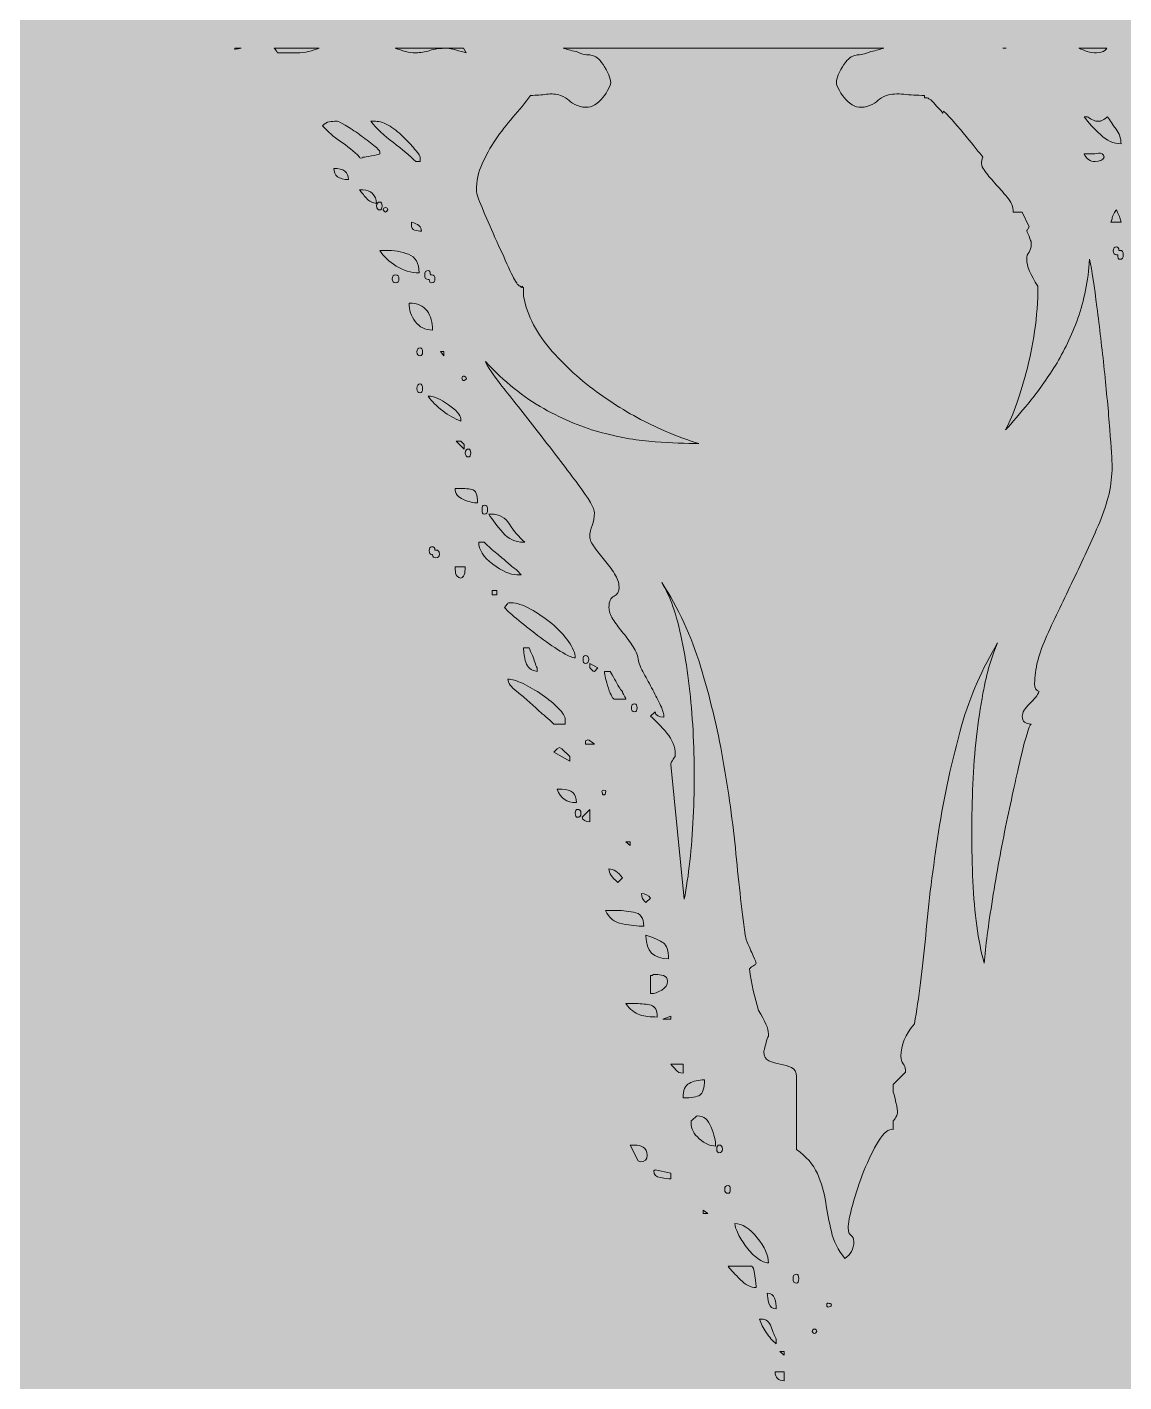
# Model space of a CAD drawing. Extents: x 885 to 2116, y -2379 to -620.
# Drawn here: x 1544.4 to 1630.4, y -784.7 to -678.5 of the extents above; entities that cross this region are included whole.
import ezdxf

# ---------------------------------------------------------------- set-up
doc = ezdxf.new("R2010")
doc.units = 0
doc.header["$MEASUREMENT"] = 0
doc.layers.add('Layer 1', color=7, linetype='Continuous')

# ---------------------------------------------------------------- blocks, each defined once
blk = doc.blocks.new('block 4')
at = {"layer": 'Layer 1', "true_color": 0x2e3543}
h = blk.add_hatch(color=159, dxfattribs=at)
h.dxf.hatch_style = 2
h.paths.add_polyline_path([(2116.11, -2379.24), (884.79, -2379.24), (884.79, -620.21), (2116.11, -620.21)])
blk = doc.blocks.new('block 3')
at = {"layer": 'Layer 1'}
blk.add_blockref('block 4', (0, 0), dxfattribs=at)
blk = doc.blocks.new('block 5')
at = {"layer": 'Layer 1', "lineweight": 0}
for points in [[(1577.11, -703.91), (1577.11, -704.26), (1576.85, -703.91), (1577.11, -703.91)], [(1578.7, -711.21), (1578.7, -711.57), (1578.08, -710.95), (1578.43, -710.95), (1578.7, -711.21)], [(1581.25, -722.66), (1581.25, -723.01), (1580.89, -723.01), (1580.89, -722.66), (1581.25, -722.66)], [(1585.82, -735.24), (1586, -735.07), (1586.18, -734.98), (1586.35, -735.07), (1586.97, -735.68), (1586.97, -736.04), (1585.74, -735.33), (1585.82, -735.24)], [(1591.72, -742.37), (1591.72, -742.64), (1591.37, -742.37), (1591.72, -742.37)], [(1594.27, -756.28), (1594.89, -756.02), (1594.89, -756.28), (1594.27, -756.28)], [(1597.79, -771.51), (1597.44, -771.51), (1597.44, -771.24), (1597.79, -771.51)], [(1603.43, -782.33), (1603.78, -782.33), (1603.78, -782.6), (1603.43, -782.33)]]:
    blk.add_lwpolyline(points, dxfattribs=at)
for points, knots in [([(2085.86, -929.01), (2085.63, -928.87), (2085.41, -928.75), (2085.18, -928.61), (2085.18, -928.61), (2085.18, -716.49), (2085.18, -716.49), (2085.18, -682.75), (2057.73, -655.31), (2024, -655.31), (2024, -655.31), (976.9, -655.31), (976.9, -655.31), (943.16, -655.31), (915.72, -682.75), (915.72, -716.49), (915.72, -716.49), (915.72, -928.61), (915.72, -928.61), (915.49, -928.75), (915.27, -928.87), (915.04, -929.01), (915.04, -929.01), (915.28, -929.05), (915.72, -929.14), (915.72, -929.14), (915.72, -2282.96), (915.72, -2282.96), (915.72, -2316.7), (943.16, -2344.14), (976.9, -2344.14), (976.9, -2344.14), (2024, -2344.14), (2024, -2344.14), (2057.73, -2344.14), (2085.18, -2316.7), (2085.18, -2282.96), (2085.18, -2282.96), (2085.18, -929.14), (2085.18, -929.14), (2085.62, -929.05), (2085.86, -929.01), (2085.86, -929.01)], [0, 0, 0, 0, 1, 1, 1, 2, 2, 2, 3, 3, 3, 4, 4, 4, 5, 5, 5, 6, 6, 6, 7, 7, 7, 8, 8, 8, 9, 9, 9, 10, 10, 10, 11, 11, 11, 12, 12, 12, 13, 13, 13, 14, 14, 14, 14]), ([(1560.74, -680.13), (1560.74, -680.13), (1561.22, -680.13), (1561.22, -680.13), (1561.06, -680.17), (1560.9, -680.19), (1560.74, -680.23), (1560.74, -680.23), (1560.74, -680.13), (1560.74, -680.13)], [0, 0, 0, 0, 1, 1, 1, 2, 2, 2, 3, 3, 3, 3]), ([(1567.34, -680.13), (1566.81, -680.35), (1566.24, -680.5), (1565.58, -680.5), (1565.58, -680.5), (1564.08, -680.5), (1564.08, -680.5), (1564, -680.34), (1563.91, -680.24), (1563.81, -680.13), (1563.81, -680.13), (1567.34, -680.13), (1567.34, -680.13)], [0, 0, 0, 0, 1, 1, 1, 2, 2, 2, 3, 3, 3, 4, 4, 4, 4]), ([(1578.87, -680.5), (1578.64, -680.44), (1578.36, -680.36), (1578.03, -680.28), (1577.71, -680.19), (1577.52, -680.15), (1577.46, -680.15), (1577.46, -680.15), (1577.11, -680.15), (1577.11, -680.15), (1576.76, -680.15), (1576.39, -680.21), (1576.01, -680.32), (1575.63, -680.44), (1575.26, -680.5), (1574.91, -680.5), (1574.37, -680.5), (1573.84, -680.35), (1573.3, -680.13), (1573.3, -680.13), (1578.64, -680.13), (1578.64, -680.13), (1578.64, -680.13), (1578.87, -680.5), (1578.87, -680.5)], [0, 0, 0, 0, 1, 1, 1, 2, 2, 2, 3, 3, 3, 4, 4, 4, 5, 5, 5, 6, 6, 6, 7, 7, 7, 8, 8, 8, 8]), ([(1623.76, -730.58), (1623.64, -730.87), (1623.39, -731.19), (1623.01, -731.55), (1622.63, -731.9), (1622.44, -732.22), (1622.44, -732.52), (1622.44, -732.93), (1622.67, -733.13), (1623.14, -733.13), (1622.97, -733.31), (1622.7, -734.14), (1622.35, -735.64), (1622, -737.14), (1621.62, -738.87), (1621.21, -740.83), (1620.8, -742.8), (1620.43, -744.81), (1620.11, -746.86), (1619.78, -748.92), (1619.56, -750.59), (1619.45, -751.88), (1618.98, -750.12), (1618.68, -747.98), (1618.57, -745.45), (1618.45, -742.93), (1618.45, -740.39), (1618.57, -737.84), (1618.68, -735.29), (1618.95, -732.91), (1619.36, -730.71), (1619.66, -729.08), (1620.05, -727.78), (1620.51, -726.77), (1619.32, -728.76), (1618.35, -730.9), (1617.69, -733.26), (1616.92, -735.99), (1616.32, -738.76), (1615.88, -741.58), (1615.44, -744.4), (1615.1, -747.11), (1614.87, -749.72), (1614.63, -752.33), (1614.34, -754.64), (1613.99, -756.63), (1613.28, -757.46), (1612.93, -758.31), (1612.93, -759.18), (1612.93, -759.42), (1612.99, -759.61), (1613.11, -759.76), (1613.23, -759.9), (1613.28, -760.07), (1613.28, -760.24), (1613.28, -760.24), (1613.28, -760.42), (1613.28, -760.42), (1613.28, -760.42), (1612.32, -761.38), (1612.32, -761.38), (1612.32, -761.38), (1612.32, -762), (1612.32, -762), (1612.37, -762.12), (1612.45, -762.38), (1612.54, -762.79), (1612.63, -763.2), (1612.67, -763.47), (1612.67, -763.59), (1612.67, -763.65), (1612.63, -763.76), (1612.54, -763.94), (1612.45, -764.12), (1612.37, -764.2), (1612.32, -764.2), (1612.32, -764.2), (1612.32, -764.91), (1612.32, -764.91), (1611.97, -764.85), (1611.58, -765.16), (1611.17, -765.83), (1610.76, -766.51), (1610.38, -767.28), (1610.03, -768.16), (1609.68, -769.04), (1609.38, -769.92), (1609.15, -770.8), (1608.91, -771.68), (1608.8, -772.3), (1608.8, -772.65), (1608.8, -772.94), (1608.87, -773.13), (1609.02, -773.22), (1609.16, -773.31), (1609.24, -773.47), (1609.24, -773.71), (1609.24, -774.29), (1609, -774.74), (1608.53, -775.03), (1608, -774.38), (1607.65, -773.68), (1607.48, -772.92), (1607.3, -772.15), (1607.15, -771.39), (1607.04, -770.63), (1606.92, -769.86), (1606.7, -769.12), (1606.38, -768.38), (1606.05, -767.65), (1605.51, -767.02), (1604.75, -766.49), (1604.75, -766.49), (1604.75, -760.77), (1604.75, -760.77), (1604.75, -760.42), (1604.62, -760.18), (1604.35, -760.07), (1604.09, -759.95), (1603.79, -759.86), (1603.47, -759.8), (1603.15, -759.74), (1602.86, -759.66), (1602.59, -759.54), (1602.33, -759.42), (1602.19, -759.18), (1602.19, -758.83), (1602.19, -758.77), (1602.24, -758.57), (1602.33, -758.22), (1602.42, -757.86), (1602.49, -757.66), (1602.55, -757.6), (1602.55, -757.6), (1602.55, -757.42), (1602.55, -757.42), (1602.55, -757.01), (1602.28, -756.4), (1601.76, -755.58), (1601.46, -754.58), (1601.23, -753.49), (1601.05, -752.32), (1601.17, -752.2), (1601.28, -752.11), (1601.4, -752.06), (1601.52, -752), (1601.58, -751.94), (1601.58, -751.88), (1601.58, -751.82), (1601.5, -751.63), (1601.36, -751.31), (1601.21, -750.99), (1601.02, -750.56), (1600.79, -750.03), (1600.49, -747.98), (1600.23, -745.73), (1600, -743.3), (1599.76, -740.86), (1599.42, -738.4), (1598.98, -735.9), (1598.54, -733.41), (1597.95, -730.98), (1597.22, -728.6), (1596.49, -726.22), (1595.48, -724.04), (1594.19, -722.04), (1594.83, -723.04), (1595.36, -724.55), (1595.77, -726.57), (1596.18, -728.6), (1596.46, -730.8), (1596.61, -733.18), (1596.75, -735.55), (1596.77, -737.97), (1596.65, -740.44), (1596.53, -742.9), (1596.3, -745.04), (1595.95, -746.86), (1595.95, -746.86), (1594.89, -736.3), (1594.89, -736.3), (1594.89, -736.24), (1594.93, -736.14), (1595.02, -735.99), (1595.11, -735.85), (1595.18, -735.74), (1595.24, -735.68), (1595.24, -735.68), (1595.24, -735.51), (1595.24, -735.51), (1595.24, -734.92), (1595.02, -734.37), (1594.58, -733.84), (1594.14, -733.31), (1593.71, -732.87), (1593.31, -732.52), (1593.31, -732.52), (1593.66, -732.16), (1593.66, -732.16), (1593.71, -732.46), (1593.95, -732.6), (1594.36, -732.6), (1594.36, -732.37), (1594.27, -732.06), (1594.1, -731.68), (1593.92, -731.3), (1593.71, -730.89), (1593.48, -730.45), (1593.25, -730.01), (1593.01, -729.58), (1592.78, -729.17), (1592.54, -728.76), (1592.4, -728.38), (1592.34, -728.03), (1592.28, -727.67), (1592.12, -727.31), (1591.85, -726.93), (1591.59, -726.54), (1591.33, -726.19), (1591.06, -725.87), (1590.8, -725.55), (1590.56, -725.23), (1590.36, -724.9), (1590.15, -724.58), (1590.05, -724.27), (1590.05, -723.98), (1590.05, -723.51), (1590.18, -723.22), (1590.45, -723.1), (1590.71, -722.98), (1590.84, -722.75), (1590.84, -722.39), (1590.84, -722.04), (1590.72, -721.69), (1590.49, -721.34), (1590.25, -720.99), (1589.99, -720.63), (1589.7, -720.28), (1589.4, -719.93), (1589.14, -719.59), (1588.91, -719.27), (1588.67, -718.95), (1588.55, -718.67), (1588.55, -718.43), (1588.55, -718.14), (1588.61, -717.85), (1588.73, -717.55), (1588.85, -717.26), (1588.91, -716.94), (1588.91, -716.58), (1588.91, -716.23), (1588.48, -715.48), (1587.63, -714.34), (1586.78, -713.2), (1585.84, -711.96), (1584.81, -710.64), (1583.79, -709.32), (1582.82, -708.09), (1581.91, -706.95), (1581, -705.8), (1580.48, -705.05), (1580.37, -704.7), (1581.83, -706.29), (1583.36, -707.52), (1584.94, -708.4), (1586.53, -709.28), (1588.05, -709.91), (1589.52, -710.29), (1590.99, -710.68), (1592.37, -710.91), (1593.66, -711), (1594.95, -711.08), (1596.09, -711.13), (1597.09, -711.13), (1596.39, -710.95), (1595.31, -710.54), (1593.88, -709.9), (1592.44, -709.25), (1591, -708.43), (1589.57, -707.43), (1588.13, -706.44), (1586.81, -705.26), (1585.6, -703.91), (1584.4, -702.56), (1583.65, -701.12), (1583.36, -699.6), (1583.36, -699.6), (1583.36, -698.89), (1583.36, -698.89), (1583.36, -698.89), (1583.27, -698.89), (1583.27, -698.89), (1583.27, -698.89), (1583.27, -698.81), (1583.27, -698.81), (1583.27, -698.81), (1583.18, -698.89), (1583.18, -698.89), (1583.12, -698.83), (1583.05, -698.78), (1582.96, -698.72), (1582.88, -698.66), (1582.83, -698.6), (1582.83, -698.54), (1582.71, -698.42), (1582.49, -698.01), (1582.17, -697.31), (1581.85, -696.6), (1581.5, -695.83), (1581.11, -694.97), (1580.73, -694.12), (1580.4, -693.35), (1580.1, -692.64), (1579.81, -691.94), (1579.66, -691.5), (1579.66, -691.32), (1579.66, -690.56), (1579.81, -689.86), (1580.1, -689.21), (1580.4, -688.57), (1580.75, -687.93), (1581.16, -687.32), (1581.57, -686.7), (1582.03, -686.12), (1582.52, -685.56), (1583.02, -685), (1583.48, -684.43), (1583.89, -683.84), (1584.36, -683.84), (1584.78, -683.81), (1585.16, -683.75), (1585.55, -683.7), (1585.91, -683.73), (1586.26, -683.84), (1586.56, -683.96), (1586.78, -684.09), (1586.92, -684.24), (1587.07, -684.39), (1587.29, -684.52), (1587.58, -684.63), (1588.17, -684.87), (1588.68, -684.81), (1589.12, -684.46), (1589.57, -684.11), (1589.9, -683.64), (1590.14, -683.05), (1590.25, -682.82), (1590.15, -682.4), (1589.83, -681.82), (1589.51, -681.23), (1589.2, -680.88), (1588.91, -680.76), (1588.85, -680.76), (1588.79, -680.75), (1588.73, -680.72), (1588.67, -680.69), (1588.61, -680.67), (1588.55, -680.67), (1588.49, -680.67), (1588.36, -680.66), (1588.16, -680.63), (1587.95, -680.6), (1587.73, -680.53), (1587.5, -680.41), (1587.03, -680.32), (1586.71, -680.22), (1586.47, -680.13), (1586.47, -680.13), (1611.59, -680.13), (1611.59, -680.13), (1611.34, -680.22), (1611.02, -680.32), (1610.56, -680.41), (1610.09, -680.59), (1609.73, -680.67), (1609.5, -680.67), (1609.44, -680.67), (1609.38, -680.69), (1609.33, -680.72), (1609.27, -680.75), (1609.21, -680.76), (1609.15, -680.76), (1608.85, -680.88), (1608.55, -681.23), (1608.22, -681.82), (1607.9, -682.4), (1607.8, -682.82), (1607.92, -683.05), (1608.15, -683.64), (1608.49, -684.11), (1608.93, -684.46), (1609.37, -684.81), (1609.88, -684.87), (1610.47, -684.63), (1610.76, -684.52), (1610.98, -684.39), (1611.13, -684.24), (1611.27, -684.09), (1611.49, -683.96), (1611.79, -683.84), (1612.2, -683.73), (1612.65, -683.7), (1613.15, -683.75), (1613.65, -683.81), (1614.19, -683.84), (1614.78, -683.84), (1614.78, -683.84), (1614.78, -684.02), (1614.78, -684.02), (1614.96, -684.02), (1615.07, -684.05), (1615.13, -684.11), (1615.31, -684.22), (1615.47, -684.37), (1615.62, -684.55), (1615.76, -684.72), (1615.92, -684.9), (1616.1, -685.07), (1616.1, -685.13), (1616.12, -685.16), (1616.15, -685.16), (1616.18, -685.16), (1616.19, -685.19), (1616.19, -685.25), (1616.19, -685.25), (1616.28, -685.07), (1616.28, -685.07), (1616.86, -685.66), (1617.45, -686.32), (1618.04, -687.06), (1618.62, -687.79), (1619.06, -688.33), (1619.36, -688.68), (1619.18, -689.03), (1619.21, -689.37), (1619.45, -689.69), (1619.68, -690.02), (1619.96, -690.35), (1620.28, -690.71), (1620.6, -691.06), (1620.93, -691.43), (1621.25, -691.81), (1621.57, -692.19), (1621.73, -692.59), (1621.73, -693), (1621.73, -693), (1622.44, -693), (1622.44, -693), (1622.44, -693), (1622.97, -694.14), (1622.97, -694.14), (1622.97, -694.14), (1622.88, -694.32), (1622.88, -694.32), (1622.88, -694.38), (1622.85, -694.4), (1622.79, -694.4), (1622.79, -694.46), (1622.85, -694.63), (1622.97, -694.89), (1623.08, -695.15), (1623.14, -695.31), (1623.14, -695.37), (1623.14, -695.37), (1623.14, -695.55), (1623.14, -695.55), (1623.14, -695.78), (1623.08, -695.97), (1622.97, -696.12), (1622.85, -696.27), (1622.79, -696.46), (1622.79, -696.69), (1622.79, -697.22), (1623.08, -697.92), (1623.67, -698.81), (1623.67, -699.98), (1623.58, -701.15), (1623.41, -702.33), (1623.23, -703.5), (1623.01, -704.59), (1622.75, -705.58), (1622.48, -706.58), (1622.2, -707.48), (1621.91, -708.27), (1621.62, -709.06), (1621.35, -709.66), (1621.12, -710.07), (1621.65, -709.49), (1622.26, -708.77), (1622.97, -707.91), (1623.67, -707.06), (1624.36, -706.1), (1625.04, -705.01), (1625.71, -703.92), (1626.3, -702.69), (1626.8, -701.31), (1627.29, -699.93), (1627.6, -698.4), (1627.72, -696.69), (1627.9, -697.57), (1628.09, -698.82), (1628.29, -700.43), (1628.5, -702.05), (1628.69, -703.69), (1628.87, -705.36), (1629.04, -707.03), (1629.19, -708.59), (1629.3, -710.03), (1629.42, -711.47), (1629.48, -712.45), (1629.48, -712.98), (1629.48, -714.33), (1629.16, -715.76), (1628.51, -717.29), (1627.87, -718.82), (1627.18, -720.33), (1626.44, -721.82), (1625.71, -723.32), (1625.02, -724.77), (1624.37, -726.18), (1623.73, -727.59), (1623.41, -728.85), (1623.41, -729.96), (1623.41, -730.32), (1623.52, -730.52), (1623.76, -730.58)], [0, 0, 0, 0, 1, 1, 1, 2, 2, 2, 3, 3, 3, 4, 4, 4, 5, 5, 5, 6, 6, 6, 7, 7, 7, 8, 8, 8, 9, 9, 9, 10, 10, 10, 11, 11, 11, 12, 12, 12, 13, 13, 13, 14, 14, 14, 15, 15, 15, 16, 16, 16, 17, 17, 17, 18, 18, 18, 19, 19, 19, 20, 20, 20, 21, 21, 21, 22, 22, 22, 23, 23, 23, 24, 24, 24, 25, 25, 25, 26, 26, 26, 27, 27, 27, 28, 28, 28, 29, 29, 29, 30, 30, 30, 31, 31, 31, 32, 32, 32, 33, 33, 33, 34, 34, 34, 35, 35, 35, 36, 36, 36, 37, 37, 37, 38, 38, 38, 39, 39, 39, 40, 40, 40, 41, 41, 41, 42, 42, 42, 43, 43, 43, 44, 44, 44, 45, 45, 45, 46, 46, 46, 47, 47, 47, 48, 48, 48, 49, 49, 49, 50, 50, 50, 51, 51, 51, 52, 52, 52, 53, 53, 53, 54, 54, 54, 55, 55, 55, 56, 56, 56, 57, 57, 57, 58, 58, 58, 59, 59, 59, 60, 60, 60, 61, 61, 61, 62, 62, 62, 63, 63, 63, 64, 64, 64, 65, 65, 65, 66, 66, 66, 67, 67, 67, 68, 68, 68, 69, 69, 69, 70, 70, 70, 71, 71, 71, 72, 72, 72, 73, 73, 73, 74, 74, 74, 75, 75, 75, 76, 76, 76, 77, 77, 77, 78, 78, 78, 79, 79, 79, 80, 80, 80, 81, 81, 81, 82, 82, 82, 83, 83, 83, 84, 84, 84, 85, 85, 85, 86, 86, 86, 87, 87, 87, 88, 88, 88, 89, 89, 89, 90, 90, 90, 91, 91, 91, 92, 92, 92, 93, 93, 93, 94, 94, 94, 95, 95, 95, 96, 96, 96, 97, 97, 97, 98, 98, 98, 99, 99, 99, 100, 100, 100, 101, 101, 101, 102, 102, 102, 103, 103, 103, 104, 104, 104, 105, 105, 105, 106, 106, 106, 107, 107, 107, 108, 108, 108, 109, 109, 109, 110, 110, 110, 111, 111, 111, 112, 112, 112, 113, 113, 113, 114, 114, 114, 115, 115, 115, 116, 116, 116, 117, 117, 117, 118, 118, 118, 119, 119, 119, 120, 120, 120, 121, 121, 121, 122, 122, 122, 123, 123, 123, 124, 124, 124, 125, 125, 125, 126, 126, 126, 127, 127, 127, 128, 128, 128, 129, 129, 129, 130, 130, 130, 131, 131, 131, 132, 132, 132, 133, 133, 133, 134, 134, 134, 135, 135, 135, 136, 136, 136, 137, 137, 137, 138, 138, 138, 139, 139, 139, 140, 140, 140, 141, 141, 141, 142, 142, 142, 143, 143, 143, 144, 144, 144, 145, 145, 145, 146, 146, 146, 147, 147, 147, 148, 148, 148, 149, 149, 149, 150, 150, 150, 151, 151, 151, 152, 152, 152, 153, 153, 153, 154, 154, 154, 155, 155, 155, 156, 156, 156, 157, 157, 157, 158, 158, 158, 159, 159, 159, 160, 160, 160, 161, 161, 161, 162, 162, 162, 163, 163, 163, 164, 164, 164, 165, 165, 165, 166, 166, 166, 167, 167, 167, 168, 168, 168, 169, 169, 169, 170, 170, 170, 171, 171, 171, 172, 172, 172, 173, 173, 173, 174, 174, 174, 175, 175, 175, 175]), ([(1620.91, -680.13), (1620.91, -680.13), (1621.17, -680.13), (1621.17, -680.13), (1621.12, -680.13), (1621.08, -680.15), (1621.03, -680.15), (1620.98, -680.15), (1620.96, -680.13), (1620.91, -680.13)], [0, 0, 0, 0, 1, 1, 1, 2, 2, 2, 3, 3, 3, 3]), ([(1628.91, -680.32), (1628.76, -680.44), (1628.54, -680.5), (1628.25, -680.5), (1627.75, -680.5), (1627.31, -680.35), (1626.88, -680.13), (1626.88, -680.13), (1629.08, -680.13), (1629.08, -680.13), (1629.02, -680.2), (1628.96, -680.28), (1628.91, -680.32)], [0, 0, 0, 0, 1, 1, 1, 2, 2, 2, 3, 3, 3, 4, 4, 4, 4]), ([(1569.01, -687.45), (1568.49, -687.1), (1568.01, -686.69), (1567.61, -686.22), (1567.78, -686.04), (1567.96, -685.94), (1568.13, -685.91), (1568.31, -685.88), (1568.51, -685.87), (1568.75, -685.87), (1568.81, -685.87), (1569.01, -685.97), (1569.37, -686.17), (1569.72, -686.38), (1570.1, -686.63), (1570.51, -686.92), (1570.92, -687.22), (1571.29, -687.49), (1571.61, -687.76), (1571.93, -688.02), (1572.09, -688.18), (1572.09, -688.24), (1572.09, -688.24), (1572.09, -688.42), (1572.09, -688.42), (1571.98, -688.48), (1571.76, -688.54), (1571.43, -688.59), (1571.11, -688.65), (1570.89, -688.68), (1570.77, -688.68), (1570.77, -688.74), (1570.71, -688.77), (1570.6, -688.77), (1570.54, -688.77), (1570.51, -688.74), (1570.51, -688.68), (1570.04, -688.21), (1569.54, -687.8), (1569.01, -687.45)], [0, 0, 0, 0, 1, 1, 1, 2, 2, 2, 3, 3, 3, 4, 4, 4, 5, 5, 5, 6, 6, 6, 7, 7, 7, 8, 8, 8, 9, 9, 9, 10, 10, 10, 11, 11, 11, 12, 12, 12, 13, 13, 13, 13]), ([(1571.39, -685.87), (1571.39, -685.87), (1571.74, -685.87), (1571.74, -685.87), (1572.09, -685.87), (1572.47, -686), (1572.89, -686.26), (1573.29, -686.53), (1573.68, -686.83), (1574.03, -687.19), (1574.38, -687.54), (1574.67, -687.86), (1574.91, -688.16), (1575.14, -688.45), (1575.26, -688.63), (1575.26, -688.68), (1575.26, -688.68), (1575.26, -689.03), (1575.26, -689.03), (1575.26, -689.03), (1574.91, -689.03), (1574.91, -689.03), (1574.44, -688.57), (1573.85, -688.07), (1573.15, -687.54), (1572.44, -687.01), (1571.86, -686.45), (1571.39, -685.87)], [0, 0, 0, 0, 1, 1, 1, 2, 2, 2, 3, 3, 3, 4, 4, 4, 5, 5, 5, 6, 6, 6, 7, 7, 7, 8, 8, 8, 9, 9, 9, 9]), ([(1627.28, -685.51), (1627.28, -685.51), (1627.54, -685.51), (1627.54, -685.51), (1627.6, -685.57), (1627.72, -685.64), (1627.9, -685.73), (1628.07, -685.82), (1628.19, -685.87), (1628.25, -685.87), (1628.25, -685.87), (1628.51, -685.87), (1628.51, -685.87), (1628.57, -685.87), (1628.67, -685.82), (1628.82, -685.73), (1628.97, -685.64), (1629.07, -685.57), (1629.13, -685.51), (1629.3, -685.81), (1629.52, -686.13), (1629.79, -686.48), (1630.05, -686.83), (1630.18, -687.22), (1630.18, -687.63), (1629.6, -687.63), (1629.05, -687.39), (1628.56, -686.92), (1628.06, -686.45), (1627.63, -685.98), (1627.28, -685.51)], [0, 0, 0, 0, 1, 1, 1, 2, 2, 2, 3, 3, 3, 4, 4, 4, 5, 5, 5, 6, 6, 6, 7, 7, 7, 8, 8, 8, 9, 9, 9, 10, 10, 10, 10]), ([(1627.9, -688.42), (1628.01, -688.42), (1628.19, -688.41), (1628.42, -688.38), (1628.66, -688.35), (1628.81, -688.45), (1628.87, -688.68), (1628.75, -688.92), (1628.51, -689.03), (1628.16, -689.03), (1627.75, -689.03), (1627.46, -688.83), (1627.28, -688.42), (1627.28, -688.42), (1627.9, -688.42), (1627.9, -688.42)], [0, 0, 0, 0, 1, 1, 1, 2, 2, 2, 3, 3, 3, 4, 4, 4, 5, 5, 5, 5]), ([(1569.63, -690.44), (1568.87, -690.44), (1568.49, -690.15), (1568.49, -689.56), (1569.25, -689.56), (1569.63, -689.86), (1569.63, -690.44)], [0, 0, 0, 0, 1, 1, 1, 2, 2, 2, 2]), ([(1570.77, -691.24), (1571.07, -691.24), (1571.32, -691.34), (1571.52, -691.54), (1571.73, -691.75), (1571.83, -692), (1571.83, -692.29), (1571.53, -692.29), (1571.27, -692.16), (1571.04, -691.9), (1570.8, -691.63), (1570.63, -691.41), (1570.51, -691.24), (1570.51, -691.24), (1570.77, -691.24), (1570.77, -691.24)], [0, 0, 0, 0, 1, 1, 1, 2, 2, 2, 3, 3, 3, 4, 4, 4, 5, 5, 5, 5]), ([(1572.09, -692.2), (1572.21, -692.2), (1572.27, -692.31), (1572.27, -692.51), (1572.27, -692.72), (1572.21, -692.82), (1572.09, -692.82), (1571.92, -692.82), (1571.83, -692.72), (1571.83, -692.51), (1571.83, -692.31), (1571.92, -692.2), (1572.09, -692.2)], [0, 0, 0, 0, 1, 1, 1, 2, 2, 2, 3, 3, 3, 4, 4, 4, 4]), ([(1572.71, -692.82), (1572.59, -693.06), (1572.47, -693.06), (1572.36, -692.82), (1572.36, -692.7), (1572.41, -692.64), (1572.53, -692.64), (1572.65, -692.64), (1572.71, -692.7), (1572.71, -692.82)], [0, 0, 0, 0, 1, 1, 1, 2, 2, 2, 3, 3, 3, 3]), ([(1629.39, -693.79), (1629.39, -693.79), (1629.48, -693.52), (1629.48, -693.52), (1629.48, -693.41), (1629.52, -693.27), (1629.61, -693.13), (1629.7, -692.98), (1629.77, -692.88), (1629.83, -692.82), (1629.83, -692.88), (1629.88, -692.98), (1629.96, -693.13), (1630.05, -693.27), (1630.1, -693.41), (1630.1, -693.52), (1630.1, -693.52), (1630.18, -693.79), (1630.18, -693.79), (1630.18, -693.79), (1629.39, -693.79), (1629.39, -693.79)], [0, 0, 0, 0, 1, 1, 1, 2, 2, 2, 3, 3, 3, 4, 4, 4, 5, 5, 5, 6, 6, 6, 7, 7, 7, 7]), ([(1574.56, -693.79), (1575.09, -693.91), (1575.35, -694.14), (1575.35, -694.49), (1575.17, -694.49), (1575, -694.46), (1574.82, -694.4), (1574.65, -694.35), (1574.56, -694.2), (1574.56, -693.96), (1574.56, -693.96), (1574.56, -693.79), (1574.56, -693.79)], [0, 0, 0, 0, 1, 1, 1, 2, 2, 2, 3, 3, 3, 4, 4, 4, 4]), ([(1629.83, -695.72), (1629.95, -695.72), (1630.01, -695.81), (1630.01, -695.99), (1630.01, -695.99), (1630.1, -695.99), (1630.1, -695.99), (1630.27, -695.99), (1630.36, -696.11), (1630.36, -696.34), (1630.36, -696.58), (1630.27, -696.69), (1630.1, -696.69), (1629.98, -696.69), (1629.92, -696.58), (1629.92, -696.34), (1629.92, -696.34), (1629.83, -696.34), (1629.83, -696.34), (1629.66, -696.34), (1629.57, -696.24), (1629.57, -696.03), (1629.57, -695.83), (1629.66, -695.72), (1629.83, -695.72)], [0, 0, 0, 0, 1, 1, 1, 2, 2, 2, 3, 3, 3, 4, 4, 4, 5, 5, 5, 6, 6, 6, 7, 7, 7, 8, 8, 8, 8]), ([(1573.37, -697.22), (1572.81, -696.87), (1572.39, -696.46), (1572.09, -695.99), (1572.09, -695.99), (1572.53, -695.99), (1572.53, -695.99), (1573.18, -695.99), (1573.78, -696.09), (1574.34, -696.3), (1574.89, -696.5), (1575.17, -696.99), (1575.17, -697.75), (1574.53, -697.75), (1573.93, -697.57), (1573.37, -697.22)], [0, 0, 0, 0, 1, 1, 1, 2, 2, 2, 3, 3, 3, 4, 4, 4, 5, 5, 5, 5]), ([(1576.41, -698.23), (1576.41, -698.44), (1576.32, -698.54), (1576.14, -698.54), (1576.02, -698.54), (1575.97, -698.45), (1575.97, -698.28), (1575.97, -698.28), (1575.88, -698.28), (1575.88, -698.28), (1575.7, -698.28), (1575.61, -698.16), (1575.61, -697.92), (1575.61, -697.69), (1575.7, -697.57), (1575.88, -697.57), (1575.99, -697.57), (1576.05, -697.69), (1576.05, -697.92), (1576.05, -697.92), (1576.14, -697.92), (1576.14, -697.92), (1576.32, -697.92), (1576.41, -698.03), (1576.41, -698.23)], [0, 0, 0, 0, 1, 1, 1, 2, 2, 2, 3, 3, 3, 4, 4, 4, 5, 5, 5, 6, 6, 6, 7, 7, 7, 8, 8, 8, 8]), ([(1573.59, -698.23), (1573.59, -698.44), (1573.5, -698.54), (1573.33, -698.54), (1573.15, -698.54), (1573.06, -698.44), (1573.06, -698.23), (1573.06, -698.03), (1573.15, -697.92), (1573.33, -697.92), (1573.5, -697.92), (1573.59, -698.03), (1573.59, -698.23)], [0, 0, 0, 0, 1, 1, 1, 2, 2, 2, 3, 3, 3, 4, 4, 4, 4]), ([(1574.87, -701.58), (1574.54, -701.14), (1574.38, -700.65), (1574.38, -700.12), (1575.03, -700.12), (1575.5, -700.33), (1575.79, -700.74), (1576.08, -701.15), (1576.23, -701.65), (1576.23, -702.24), (1575.64, -702.24), (1575.19, -702.02), (1574.87, -701.58)], [0, 0, 0, 0, 1, 1, 1, 2, 2, 2, 3, 3, 3, 4, 4, 4, 4]), ([(1575.26, -704.26), (1575.09, -704.26), (1575, -704.16), (1575, -703.96), (1575, -703.75), (1575.09, -703.64), (1575.26, -703.64), (1575.38, -703.64), (1575.44, -703.75), (1575.44, -703.96), (1575.44, -704.16), (1575.38, -704.26), (1575.26, -704.26)], [0, 0, 0, 0, 1, 1, 1, 2, 2, 2, 3, 3, 3, 4, 4, 4, 4]), ([(1578.52, -706.02), (1578.52, -705.91), (1578.58, -705.85), (1578.7, -705.85), (1578.93, -705.97), (1578.93, -706.08), (1578.7, -706.2), (1578.58, -706.2), (1578.52, -706.14), (1578.52, -706.02)], [0, 0, 0, 0, 1, 1, 1, 2, 2, 2, 3, 3, 3, 3]), ([(1575.44, -706.82), (1575.44, -707.05), (1575.38, -707.17), (1575.26, -707.17), (1575.09, -707.17), (1575, -707.05), (1575, -706.82), (1575, -706.58), (1575.09, -706.46), (1575.26, -706.46), (1575.38, -706.46), (1575.44, -706.58), (1575.44, -706.82)], [0, 0, 0, 0, 1, 1, 1, 2, 2, 2, 3, 3, 3, 4, 4, 4, 4]), ([(1575.88, -707.43), (1575.88, -707.43), (1576.05, -707.43), (1576.05, -707.43), (1576.35, -707.43), (1576.82, -707.65), (1577.46, -708.09), (1578.11, -708.53), (1578.43, -708.9), (1578.43, -709.19), (1578.43, -709.19), (1578.43, -709.37), (1578.43, -709.37), (1577.96, -709.19), (1577.49, -708.93), (1577.02, -708.58), (1576.55, -708.22), (1576.17, -707.84), (1575.88, -707.43)], [0, 0, 0, 0, 1, 1, 1, 2, 2, 2, 3, 3, 3, 4, 4, 4, 5, 5, 5, 6, 6, 6, 6]), ([(1579.05, -711.57), (1579.16, -711.57), (1579.22, -711.67), (1579.22, -711.87), (1579.22, -712.08), (1579.16, -712.19), (1579.05, -712.19), (1578.87, -712.19), (1578.78, -712.08), (1578.78, -711.87), (1578.78, -711.67), (1578.87, -711.57), (1579.05, -711.57)], [0, 0, 0, 0, 1, 1, 1, 2, 2, 2, 3, 3, 3, 4, 4, 4, 4]), ([(1578.65, -715.53), (1578.21, -715.35), (1577.99, -715.06), (1577.99, -714.65), (1578.58, -714.65), (1579.02, -714.68), (1579.31, -714.74), (1579.6, -714.8), (1579.75, -715.15), (1579.75, -715.79), (1579.46, -715.79), (1579.09, -715.71), (1578.65, -715.53)], [0, 0, 0, 0, 1, 1, 1, 2, 2, 2, 3, 3, 3, 4, 4, 4, 4]), ([(1580.1, -716.32), (1580.1, -716.09), (1580.16, -715.97), (1580.28, -715.97), (1580.46, -715.97), (1580.54, -716.09), (1580.54, -716.32), (1580.54, -716.56), (1580.46, -716.67), (1580.28, -716.67), (1580.16, -716.67), (1580.1, -716.56), (1580.1, -716.32)], [0, 0, 0, 0, 1, 1, 1, 2, 2, 2, 3, 3, 3, 4, 4, 4, 4]), ([(1580.63, -716.67), (1580.63, -716.67), (1580.81, -716.67), (1580.81, -716.67), (1581.45, -716.67), (1581.94, -716.94), (1582.26, -717.47), (1582.58, -717.99), (1582.98, -718.46), (1583.45, -718.87), (1583.45, -718.87), (1583.36, -718.87), (1583.36, -718.87), (1582.71, -718.87), (1582.17, -718.62), (1581.73, -718.12), (1581.29, -717.63), (1580.92, -717.14), (1580.63, -716.67)], [0, 0, 0, 0, 1, 1, 1, 2, 2, 2, 3, 3, 3, 4, 4, 4, 5, 5, 5, 6, 6, 6, 6]), ([(1580.94, -720.59), (1580.21, -720.03), (1579.84, -719.46), (1579.84, -718.87), (1579.84, -718.87), (1580.28, -718.87), (1580.28, -718.87), (1580.63, -719.23), (1580.95, -719.52), (1581.25, -719.75), (1581.54, -719.99), (1581.83, -720.24), (1582.13, -720.5), (1582.42, -720.76), (1582.66, -720.96), (1582.83, -721.07), (1582.83, -721.07), (1583.18, -721.43), (1583.18, -721.43), (1583.18, -721.43), (1582.83, -721.43), (1582.83, -721.43), (1582.3, -721.43), (1581.67, -721.15), (1580.94, -720.59)], [0, 0, 0, 0, 1, 1, 1, 2, 2, 2, 3, 3, 3, 4, 4, 4, 5, 5, 5, 6, 6, 6, 7, 7, 7, 8, 8, 8, 8]), ([(1576.76, -719.8), (1576.76, -720), (1576.67, -720.1), (1576.49, -720.1), (1576.32, -720.1), (1576.23, -720.02), (1576.23, -719.84), (1576.23, -719.84), (1576.14, -719.84), (1576.14, -719.84), (1576.02, -719.84), (1575.97, -719.74), (1575.97, -719.53), (1575.97, -719.33), (1576.02, -719.23), (1576.14, -719.23), (1576.32, -719.23), (1576.41, -719.31), (1576.41, -719.49), (1576.41, -719.49), (1576.49, -719.49), (1576.49, -719.49), (1576.67, -719.49), (1576.76, -719.59), (1576.76, -719.8)], [0, 0, 0, 0, 1, 1, 1, 2, 2, 2, 3, 3, 3, 4, 4, 4, 5, 5, 5, 6, 6, 6, 7, 7, 7, 8, 8, 8, 8]), ([(1578.78, -720.81), (1578.78, -720.93), (1578.77, -721.09), (1578.74, -721.29), (1578.71, -721.5), (1578.61, -721.63), (1578.43, -721.69), (1578.2, -721.63), (1578.06, -721.5), (1578.03, -721.29), (1578, -721.09), (1577.99, -720.93), (1577.99, -720.81), (1577.99, -720.81), (1578.78, -720.81), (1578.78, -720.81)], [0, 0, 0, 0, 1, 1, 1, 2, 2, 2, 3, 3, 3, 4, 4, 4, 5, 5, 5, 5]), ([(1582.04, -723.76), (1582.1, -723.67), (1582.16, -723.62), (1582.22, -723.62), (1582.22, -723.62), (1582.39, -723.62), (1582.39, -723.62), (1582.8, -723.62), (1583.3, -723.79), (1583.89, -724.11), (1584.47, -724.43), (1585.03, -724.81), (1585.56, -725.25), (1586.09, -725.69), (1586.53, -726.16), (1586.88, -726.66), (1587.23, -727.16), (1587.41, -727.59), (1587.41, -727.94), (1587.17, -727.94), (1586.78, -727.76), (1586.22, -727.41), (1585.66, -727.06), (1585.08, -726.65), (1584.46, -726.18), (1583.84, -725.71), (1583.29, -725.27), (1582.79, -724.86), (1582.29, -724.45), (1581.98, -724.15), (1581.86, -723.98), (1581.92, -723.92), (1581.98, -723.85), (1582.04, -723.76)], [0, 0, 0, 0, 1, 1, 1, 2, 2, 2, 3, 3, 3, 4, 4, 4, 5, 5, 5, 6, 6, 6, 7, 7, 7, 8, 8, 8, 9, 9, 9, 10, 10, 10, 11, 11, 11, 11]), ([(1584.42, -728.73), (1584.42, -728.73), (1584.42, -729), (1584.42, -729), (1583.95, -728.94), (1583.65, -728.7), (1583.53, -728.29), (1583.42, -727.88), (1583.36, -727.5), (1583.36, -727.15), (1583.36, -727.15), (1583.8, -727.15), (1583.8, -727.15), (1583.86, -727.32), (1583.95, -727.53), (1584.06, -727.76), (1584.12, -727.94), (1584.18, -728.11), (1584.24, -728.29), (1584.3, -728.47), (1584.36, -728.62), (1584.42, -728.73)], [0, 0, 0, 0, 1, 1, 1, 2, 2, 2, 3, 3, 3, 4, 4, 4, 5, 5, 5, 6, 6, 6, 7, 7, 7, 7]), ([(1588.02, -728.07), (1588.02, -727.86), (1588.08, -727.76), (1588.2, -727.76), (1588.38, -727.76), (1588.46, -727.86), (1588.46, -728.07), (1588.46, -728.28), (1588.38, -728.38), (1588.2, -728.38), (1588.08, -728.38), (1588.02, -728.28), (1588.02, -728.07)], [0, 0, 0, 0, 1, 1, 1, 2, 2, 2, 3, 3, 3, 4, 4, 4, 4]), ([(1588.73, -728.91), (1588.73, -728.91), (1588.55, -728.73), (1588.55, -728.73), (1588.55, -728.73), (1588.55, -728.38), (1588.55, -728.38), (1588.55, -728.38), (1589.17, -728.73), (1589.17, -728.73), (1589.17, -728.73), (1588.91, -729), (1588.91, -729), (1588.85, -729), (1588.79, -728.96), (1588.73, -728.91)], [0, 0, 0, 0, 1, 1, 1, 2, 2, 2, 3, 3, 3, 4, 4, 4, 5, 5, 5, 5]), ([(1583.32, -729.96), (1583.81, -730.2), (1584.31, -730.49), (1584.81, -730.84), (1585.31, -731.19), (1585.74, -731.55), (1586.09, -731.9), (1586.44, -732.25), (1586.62, -732.54), (1586.62, -732.78), (1586.62, -732.78), (1586.62, -733.13), (1586.62, -733.13), (1586.62, -733.13), (1585.74, -733.13), (1585.74, -733.13), (1585.27, -732.72), (1584.88, -732.38), (1584.59, -732.12), (1584.3, -731.85), (1583.99, -731.58), (1583.67, -731.28), (1583.34, -730.99), (1583.07, -730.76), (1582.83, -730.58), (1582.36, -730.23), (1582.13, -729.91), (1582.13, -729.61), (1582.42, -729.61), (1582.82, -729.73), (1583.32, -729.96)], [0, 0, 0, 0, 1, 1, 1, 2, 2, 2, 3, 3, 3, 4, 4, 4, 5, 5, 5, 6, 6, 6, 7, 7, 7, 8, 8, 8, 9, 9, 9, 10, 10, 10, 10]), ([(1590.49, -731.19), (1590.37, -731.19), (1590.21, -730.9), (1590, -730.32), (1589.8, -729.73), (1589.7, -729.29), (1589.7, -729), (1589.7, -729), (1590.14, -729), (1590.14, -729), (1590.25, -729.17), (1590.37, -729.38), (1590.49, -729.61), (1590.72, -730.08), (1590.93, -730.4), (1591.1, -730.58), (1591.1, -730.64), (1591.15, -730.74), (1591.24, -730.89), (1591.33, -731.03), (1591.37, -731.14), (1591.37, -731.19), (1591.37, -731.19), (1590.49, -731.19), (1590.49, -731.19)], [0, 0, 0, 0, 1, 1, 1, 2, 2, 2, 3, 3, 3, 4, 4, 4, 5, 5, 5, 6, 6, 6, 7, 7, 7, 8, 8, 8, 8]), ([(1591.81, -731.85), (1591.81, -731.65), (1591.9, -731.55), (1592.07, -731.55), (1592.19, -731.55), (1592.25, -731.65), (1592.25, -731.85), (1592.25, -732.06), (1592.19, -732.16), (1592.07, -732.16), (1591.9, -732.16), (1591.81, -732.06), (1591.81, -731.85)], [0, 0, 0, 0, 1, 1, 1, 2, 2, 2, 3, 3, 3, 4, 4, 4, 4]), ([(1588.2, -734.71), (1588.2, -734.71), (1588.2, -734.45), (1588.2, -734.45), (1588.2, -734.45), (1588.38, -734.37), (1588.38, -734.37), (1588.49, -734.37), (1588.55, -734.39), (1588.55, -734.45), (1588.61, -734.45), (1588.73, -734.54), (1588.91, -734.71), (1588.91, -734.71), (1588.2, -734.71), (1588.2, -734.71)], [0, 0, 0, 0, 1, 1, 1, 2, 2, 2, 3, 3, 3, 4, 4, 4, 5, 5, 5, 5]), ([(1586.35, -738.24), (1587.11, -738.24), (1587.5, -738.59), (1587.5, -739.29), (1586.73, -739.29), (1586.23, -738.94), (1586, -738.24), (1586, -738.24), (1586.35, -738.24), (1586.35, -738.24)], [0, 0, 0, 0, 1, 1, 1, 2, 2, 2, 3, 3, 3, 3]), ([(1589.79, -738.5), (1589.79, -738.62), (1589.74, -738.68), (1589.65, -738.68), (1589.57, -738.68), (1589.52, -738.62), (1589.52, -738.5), (1589.46, -738.38), (1589.51, -738.32), (1589.65, -738.32), (1589.8, -738.32), (1589.84, -738.38), (1589.79, -738.5)], [0, 0, 0, 0, 1, 1, 1, 2, 2, 2, 3, 3, 3, 4, 4, 4, 4]), ([(1587.58, -739.82), (1587.76, -739.82), (1587.85, -739.92), (1587.85, -740.13), (1587.85, -740.33), (1587.76, -740.44), (1587.58, -740.44), (1587.47, -740.44), (1587.41, -740.33), (1587.41, -740.13), (1587.41, -739.92), (1587.47, -739.82), (1587.58, -739.82)], [0, 0, 0, 0, 1, 1, 1, 2, 2, 2, 3, 3, 3, 4, 4, 4, 4]), ([(1588.55, -739.82), (1588.55, -739.82), (1588.55, -740.79), (1588.55, -740.79), (1588.2, -740.79), (1587.99, -740.67), (1587.94, -740.44), (1587.94, -740.44), (1588.55, -739.82), (1588.55, -739.82)], [0, 0, 0, 0, 1, 1, 1, 2, 2, 2, 3, 3, 3, 3]), ([(1591.1, -745.19), (1591.1, -745.19), (1590.75, -745.54), (1590.75, -745.54), (1590.28, -745.19), (1590.05, -744.84), (1590.05, -744.49), (1590.4, -744.49), (1590.75, -744.72), (1591.1, -745.19)], [0, 0, 0, 0, 1, 1, 1, 2, 2, 2, 3, 3, 3, 3]), ([(1592.95, -747.13), (1592.72, -746.95), (1592.6, -746.72), (1592.6, -746.42), (1592.89, -746.42), (1593.13, -746.54), (1593.31, -746.77), (1593.31, -746.77), (1592.95, -747.13), (1592.95, -747.13)], [0, 0, 0, 0, 1, 1, 1, 2, 2, 2, 3, 3, 3, 3]), ([(1590.49, -747.74), (1590.96, -747.74), (1591.46, -747.79), (1591.98, -747.88), (1592.51, -747.96), (1592.78, -748.33), (1592.78, -748.98), (1592.31, -748.98), (1591.75, -748.92), (1591.1, -748.8), (1590.46, -748.68), (1590.02, -748.33), (1589.79, -747.74), (1589.79, -747.74), (1590.49, -747.74), (1590.49, -747.74)], [0, 0, 0, 0, 1, 1, 1, 2, 2, 2, 3, 3, 3, 4, 4, 4, 5, 5, 5, 5]), ([(1592.95, -749.77), (1592.95, -749.77), (1592.95, -749.68), (1592.95, -749.68), (1593.6, -749.91), (1594.05, -750.12), (1594.32, -750.29), (1594.58, -750.47), (1594.71, -750.88), (1594.71, -751.53), (1593.54, -751.53), (1592.95, -750.94), (1592.95, -749.77)], [0, 0, 0, 0, 1, 1, 1, 2, 2, 2, 3, 3, 3, 4, 4, 4, 4]), ([(1594.63, -753.29), (1594.63, -753.58), (1594.48, -753.81), (1594.19, -753.99), (1593.89, -754.17), (1593.6, -754.26), (1593.31, -754.26), (1593.31, -754.26), (1593.31, -752.85), (1593.31, -752.85), (1593.31, -752.85), (1593.39, -752.85), (1593.39, -752.85), (1593.45, -752.85), (1593.48, -752.83), (1593.48, -752.8), (1593.48, -752.77), (1593.51, -752.76), (1593.57, -752.76), (1593.57, -752.76), (1593.74, -752.76), (1593.74, -752.76), (1593.92, -752.76), (1594.11, -752.79), (1594.32, -752.85), (1594.52, -752.91), (1594.63, -753.05), (1594.63, -753.29)], [0, 0, 0, 0, 1, 1, 1, 2, 2, 2, 3, 3, 3, 4, 4, 4, 5, 5, 5, 6, 6, 6, 7, 7, 7, 8, 8, 8, 9, 9, 9, 9]), ([(1592.47, -755.93), (1592.09, -755.81), (1591.72, -755.52), (1591.37, -755.05), (1591.37, -755.05), (1592.16, -755.05), (1592.16, -755.05), (1592.63, -755.05), (1593.03, -755.09), (1593.35, -755.18), (1593.67, -755.27), (1593.83, -755.58), (1593.83, -756.1), (1593.31, -756.1), (1592.85, -756.05), (1592.47, -755.93)], [0, 0, 0, 0, 1, 1, 1, 2, 2, 2, 3, 3, 3, 4, 4, 4, 5, 5, 5, 5]), ([(1595.86, -759.8), (1595.86, -759.8), (1595.86, -760.5), (1595.86, -760.5), (1595.62, -760.5), (1595.43, -760.42), (1595.29, -760.24), (1595.14, -760.07), (1595.01, -759.92), (1594.89, -759.8), (1594.89, -759.8), (1595.86, -759.8), (1595.86, -759.8)], [0, 0, 0, 0, 1, 1, 1, 2, 2, 2, 3, 3, 3, 4, 4, 4, 4]), ([(1596.34, -761.3), (1596.66, -761.12), (1597.06, -761.03), (1597.53, -761.03), (1597.53, -761.68), (1597.41, -762.08), (1597.18, -762.22), (1596.94, -762.37), (1596.5, -762.44), (1595.86, -762.44), (1595.86, -761.85), (1596.02, -761.47), (1596.34, -761.3)], [0, 0, 0, 0, 1, 1, 1, 2, 2, 2, 3, 3, 3, 4, 4, 4, 4]), ([(1597.13, -765.65), (1596.69, -765.27), (1596.48, -764.85), (1596.48, -764.38), (1596.48, -764.38), (1596.48, -764.2), (1596.48, -764.2), (1596.53, -764.2), (1596.59, -764.17), (1596.65, -764.12), (1596.65, -764.12), (1596.83, -763.94), (1596.83, -763.94), (1596.88, -763.88), (1596.94, -763.85), (1597, -763.85), (1597.47, -763.85), (1597.82, -764.14), (1598.06, -764.73), (1598.29, -765.32), (1598.41, -765.82), (1598.41, -766.22), (1598, -766.22), (1597.57, -766.04), (1597.13, -765.65)], [0, 0, 0, 0, 1, 1, 1, 2, 2, 2, 3, 3, 3, 4, 4, 4, 5, 5, 5, 6, 6, 6, 7, 7, 7, 8, 8, 8, 8]), ([(1593.04, -766.93), (1593.04, -767.28), (1592.86, -767.46), (1592.51, -767.46), (1592.51, -767.46), (1592.34, -767.37), (1592.34, -767.37), (1592.34, -767.37), (1591.72, -766.14), (1591.72, -766.14), (1591.72, -766.14), (1592.07, -766.14), (1592.07, -766.14), (1592.31, -766.14), (1592.53, -766.2), (1592.73, -766.31), (1592.94, -766.43), (1593.04, -766.64), (1593.04, -766.93)], [0, 0, 0, 0, 1, 1, 1, 2, 2, 2, 3, 3, 3, 4, 4, 4, 5, 5, 5, 6, 6, 6, 6]), ([(1598.94, -766.45), (1598.94, -766.65), (1598.85, -766.75), (1598.67, -766.75), (1598.56, -766.75), (1598.5, -766.65), (1598.5, -766.45), (1598.5, -766.24), (1598.56, -766.14), (1598.67, -766.14), (1598.85, -766.14), (1598.94, -766.24), (1598.94, -766.45)], [0, 0, 0, 0, 1, 1, 1, 2, 2, 2, 3, 3, 3, 4, 4, 4, 4]), ([(1593.66, -768.07), (1593.66, -768.07), (1594.89, -768.34), (1594.89, -768.34), (1594.89, -768.34), (1594.89, -768.78), (1594.89, -768.78), (1594.71, -768.78), (1594.45, -768.75), (1594.1, -768.69), (1593.74, -768.63), (1593.57, -768.46), (1593.57, -768.16), (1593.57, -768.16), (1593.66, -768.07), (1593.66, -768.07)], [0, 0, 0, 0, 1, 1, 1, 2, 2, 2, 3, 3, 3, 4, 4, 4, 5, 5, 5, 5]), ([(1599.12, -769.61), (1599.12, -769.41), (1599.2, -769.31), (1599.38, -769.31), (1599.5, -769.31), (1599.55, -769.41), (1599.55, -769.61), (1599.55, -769.82), (1599.5, -769.92), (1599.38, -769.92), (1599.2, -769.92), (1599.12, -769.82), (1599.12, -769.61)], [0, 0, 0, 0, 1, 1, 1, 2, 2, 2, 3, 3, 3, 4, 4, 4, 4]), ([(1600.83, -774.15), (1600.57, -773.79), (1600.35, -773.44), (1600.17, -773.09), (1600, -772.74), (1599.91, -772.47), (1599.91, -772.3), (1600.49, -772.3), (1601.08, -772.67), (1601.67, -773.4), (1602.25, -774.13), (1602.55, -774.79), (1602.55, -775.38), (1602.31, -775.38), (1602.03, -775.26), (1601.71, -775.03), (1601.39, -774.79), (1601.1, -774.5), (1600.83, -774.15)], [0, 0, 0, 0, 1, 1, 1, 2, 2, 2, 3, 3, 3, 4, 4, 4, 5, 5, 5, 6, 6, 6, 6]), ([(1601.23, -775.64), (1601.34, -775.64), (1601.43, -775.89), (1601.49, -776.39), (1601.55, -776.89), (1601.58, -777.2), (1601.58, -777.31), (1601.17, -777.31), (1600.76, -777.11), (1600.35, -776.7), (1599.94, -776.29), (1599.61, -775.94), (1599.38, -775.64), (1599.38, -775.64), (1601.23, -775.64), (1601.23, -775.64)], [0, 0, 0, 0, 1, 1, 1, 2, 2, 2, 3, 3, 3, 4, 4, 4, 5, 5, 5, 5]), ([(1604.48, -776.61), (1604.48, -776.38), (1604.57, -776.26), (1604.75, -776.26), (1604.87, -776.26), (1604.92, -776.38), (1604.92, -776.61), (1604.92, -776.85), (1604.87, -776.97), (1604.75, -776.97), (1604.57, -776.97), (1604.48, -776.85), (1604.48, -776.61)], [0, 0, 0, 0, 1, 1, 1, 2, 2, 2, 3, 3, 3, 4, 4, 4, 4]), ([(1603.03, -778.15), (1603.12, -778.41), (1603.16, -778.69), (1603.16, -778.99), (1602.87, -778.99), (1602.68, -778.84), (1602.59, -778.55), (1602.5, -778.26), (1602.46, -777.99), (1602.46, -777.76), (1602.75, -777.76), (1602.94, -777.89), (1603.03, -778.15)], [0, 0, 0, 0, 1, 1, 1, 2, 2, 2, 3, 3, 3, 4, 4, 4, 4]), ([(1607.48, -778.68), (1607.48, -778.77), (1607.42, -778.81), (1607.3, -778.81), (1607.18, -778.87), (1607.12, -778.83), (1607.12, -778.68), (1607.12, -778.54), (1607.18, -778.49), (1607.3, -778.55), (1607.42, -778.55), (1607.48, -778.59), (1607.48, -778.68)], [0, 0, 0, 0, 1, 1, 1, 2, 2, 2, 3, 3, 3, 4, 4, 4, 4]), ([(1602.02, -779.78), (1602.37, -779.78), (1602.62, -779.99), (1602.77, -780.4), (1602.91, -780.81), (1603.04, -781.13), (1603.16, -781.36), (1603.16, -781.36), (1603.16, -781.72), (1603.16, -781.72), (1602.87, -781.48), (1602.61, -781.19), (1602.37, -780.84), (1602.14, -780.49), (1601.96, -780.13), (1601.84, -779.78), (1601.84, -779.78), (1602.02, -779.78), (1602.02, -779.78)], [0, 0, 0, 0, 1, 1, 1, 2, 2, 2, 3, 3, 3, 4, 4, 4, 5, 5, 5, 6, 6, 6, 6]), ([(1606.33, -780.75), (1606.21, -780.98), (1606.1, -780.98), (1605.98, -780.75), (1605.98, -780.63), (1606.04, -780.57), (1606.16, -780.57), (1606.27, -780.57), (1606.33, -780.63), (1606.33, -780.75)], [0, 0, 0, 0, 1, 1, 1, 2, 2, 2, 3, 3, 3, 3]), ([(1603.78, -783.92), (1603.78, -783.92), (1603.78, -784.62), (1603.78, -784.62), (1603.31, -784.62), (1603.07, -784.39), (1603.07, -783.92), (1603.07, -783.92), (1603.78, -783.92), (1603.78, -783.92)], [0, 0, 0, 0, 1, 1, 1, 2, 2, 2, 3, 3, 3, 3])]:
    blk.add_open_spline(points, degree=3, knots=knots, dxfattribs=at)
blk = doc.blocks.new('block 2')
at = {"layer": 'Layer 1'}
for name in ['block 3', 'block 5']:
    blk.add_blockref(name, (0, 0), dxfattribs=at)

msp = doc.modelspace()

# ---------------------------------------------------------------- block references
at = {"layer": 'Layer 1'}
msp.add_blockref('block 2', (0, 0), dxfattribs=at)

doc.saveas('drawing.dxf')
